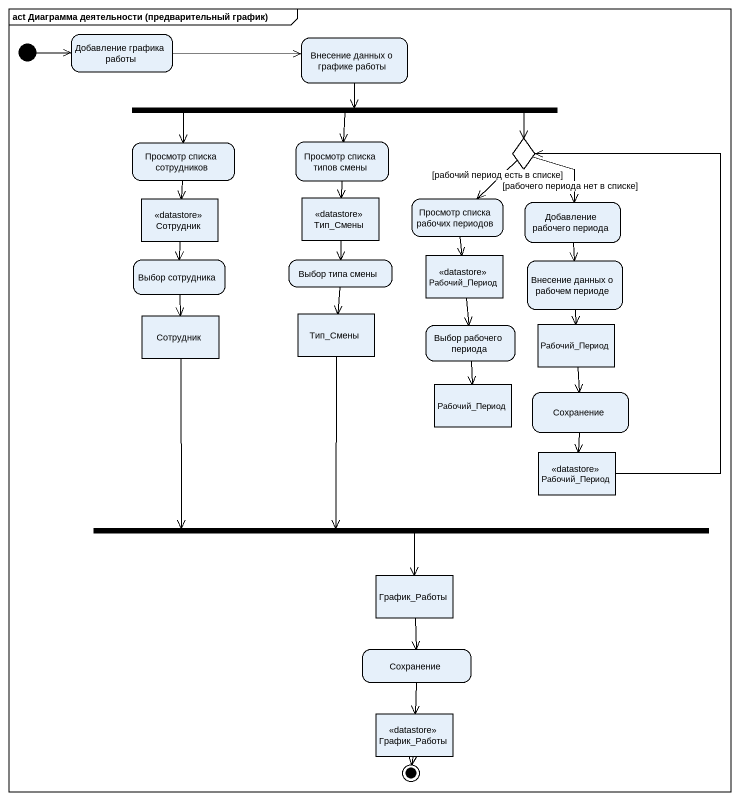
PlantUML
@startuml
mainframe act Диаграмма деятельности (предварительный график)
hide empty description
state "Добавление графика работы" as Добавление_графика_работы
state "Внесение данных о графике работы" as Внесение_данных_о_графике
state fork1 <<fork>>
state "Просмотр списка сотрудников" as Просмотр_списка_сотрудников
state "Просмотр списка типов смены" as Просмотр_списка_типов_смены
state choice1 <<choice>>
state Сотрудник <<datastore>>
state Тип_Смены <<datastore>>
state "Просмотр списка рабочих периодов" as Просмотр_списка_рабочих
state "Добавление рабочего периода" as Добавление_рабочего_периода
state "Выбор сотрудника" as Выбор_сотрудника
state "Выбор типа смены" as Выбор_типа_смены
state Рабочий_Период <<datastore>>
state "Внесение данных о рабочем периоде" as Внесение_данных_о_рабочем
state "Сотрудник" as Сотрудник_2 <<object>>
state "Тип_Смены" as Тип_Смены_2 <<object>>
state "Выбор рабочего периода" as Выбор_рабочего_периода
state "Рабочий_Период" as Рабочий_Период_2 <<object>>
state "Рабочий_Период" as Рабочий_Период_3 <<object>>
state Сохранение
state "Рабочий_Период" as Рабочий_Период_4 <<datastore>>
state fork2 <<join>>
state График_Работы <<object>>
state "Сохранение" as Сохранение_2
state "График_Работы" as График_Работы_2 <<datastore>>
[*] -right-> Добавление_графика_работы
Добавление_графика_работы -right-> Внесение_данных_о_графике
Внесение_данных_о_графике --> fork1
fork1 -left-> Просмотр_списка_сотрудников
fork1 --> Просмотр_списка_типов_смены
fork1 -right-> choice1
Просмотр_списка_сотрудников --> Сотрудник
Просмотр_списка_типов_смены --> Тип_Смены
choice1 --> Просмотр_списка_рабочих : [рабочий период есть в списке]
choice1 --> Добавление_рабочего_периода : [рабочего периода нет в списке]
Сотрудник --> Выбор_сотрудника
Тип_Смены --> Выбор_типа_смены
Просмотр_списка_рабочих --> Рабочий_Период
Добавление_рабочего_периода --> Внесение_данных_о_рабочем
Выбор_сотрудника --> Сотрудник_2
Выбор_типа_смены --> Тип_Смены_2
Рабочий_Период --> Выбор_рабочего_периода
Внесение_данных_о_рабочем --> Рабочий_Период_2
Сотрудник_2 --> fork2
Тип_Смены_2 --> fork2
Выбор_рабочего_периода --> Рабочий_Период_3
Рабочий_Период_2 --> Сохранение
Сохранение --> Рабочий_Период_4
Рабочий_Период_4 -up-> choice1
fork2 --> График_Работы
График_Работы --> Сохранение_2
Сохранение_2 --> График_Работы_2
График_Работы_2 --> [*]
@enduml
